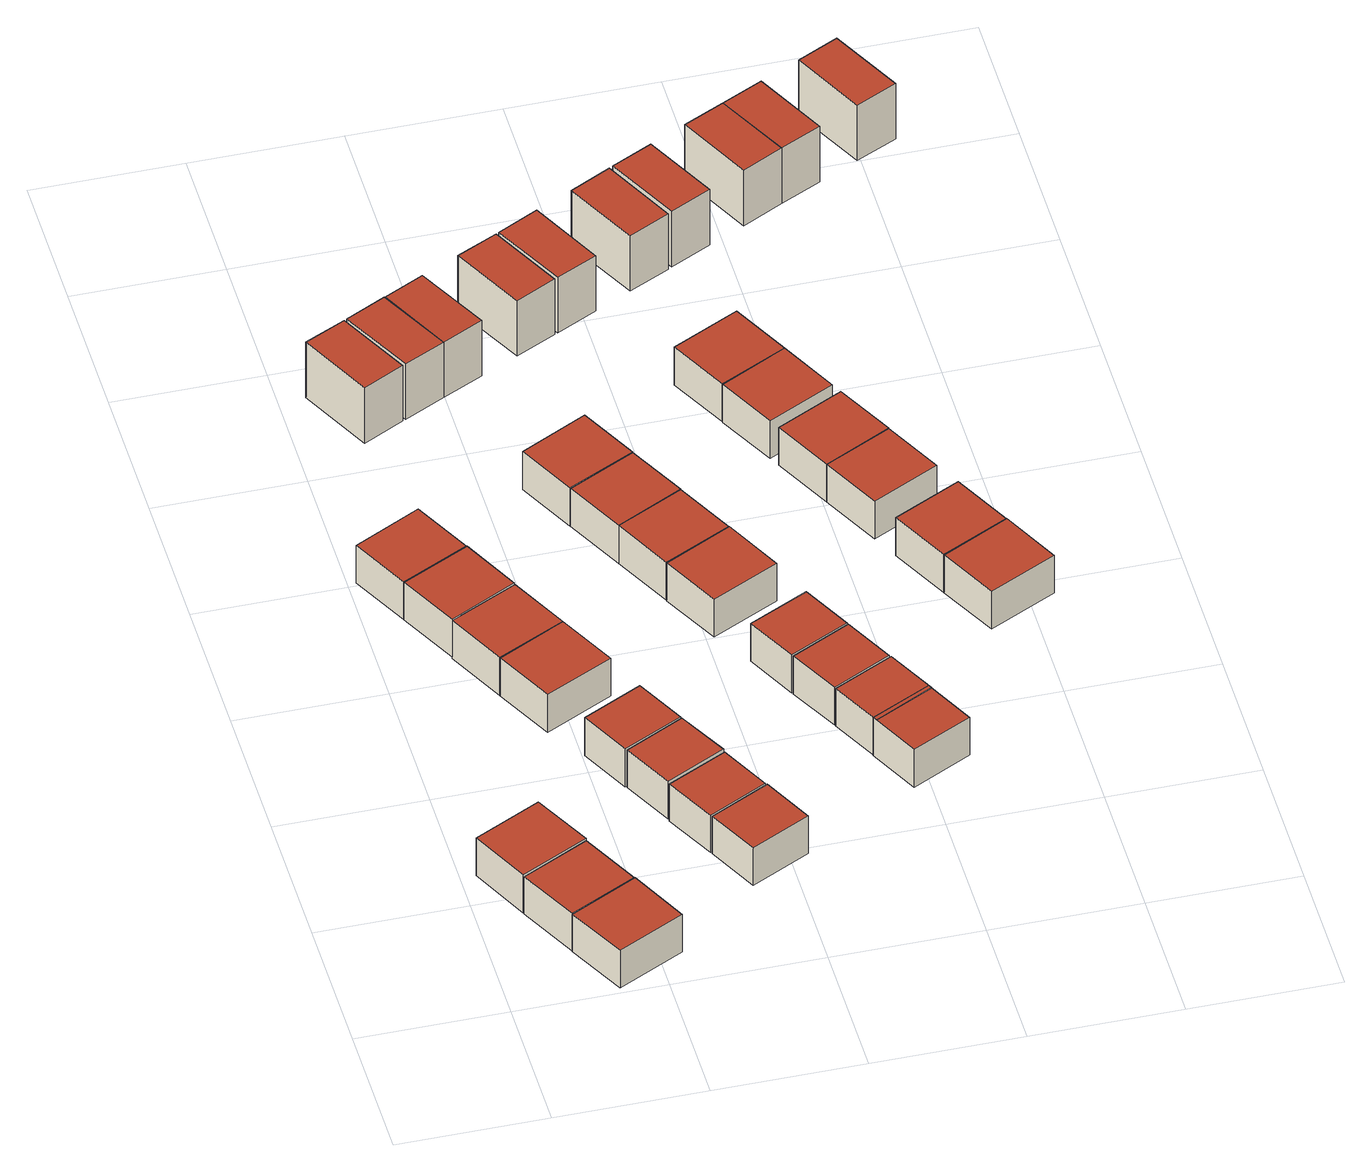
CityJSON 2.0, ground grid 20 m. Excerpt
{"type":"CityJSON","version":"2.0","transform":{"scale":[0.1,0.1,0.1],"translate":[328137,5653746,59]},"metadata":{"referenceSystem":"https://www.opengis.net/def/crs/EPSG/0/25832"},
"CityObjects":{
"building1":{"type":"Building","attributes":{"description":"approximation created using the e3D CityBIT - linear interpolation transfromed using the RWTH e3d City-LDT transfromed using the RWTH e3d City-LDT transfromed using the RWTH e3d City-LDT transfromed using the RWTH e3d City-LDT","name":"42_II","GrossPlannedArea":90.16,"function":"1000","yearOfConstruction":2015,"buildingFunction":1000,"roofType":"1000","storeysAboveGround":2,"storeyHeightsAboveGround":2.5,"storeysBelowGround":0,"measuredHeight":6.15},"geometry":[{"type":"Solid","lod":"2","boundaries":[[[[0,1,2,3]],[[4,5,1,0]],[[6,7,5,4]],[[3,2,7,6]],[[1,5,7,2]],[[0,4,6,3]]]],"semantics":{"surfaces":[{"type":"WallSurface"},{"type":"RoofSurface"},{"type":"GroundSurface"}],"values":[[0,0,0,0,1,2]]}}]},
"building2":{"type":"Building","attributes":{"description":"approximation created using the e3D CityBIT - linear interpolation transfromed using the RWTH e3d City-LDT transfromed using the RWTH e3d City-LDT transfromed using the RWTH e3d City-LDT transfromed using the RWTH e3d City-LDT","name":"43_II","GrossPlannedArea":90.16,"function":"1000","yearOfConstruction":2015,"buildingFunction":1000,"roofType":"1000","storeysAboveGround":2,"storeyHeightsAboveGround":2.5,"storeysBelowGround":0,"measuredHeight":6.15},"geometry":[{"type":"Solid","lod":"2","boundaries":[[[[8,9,10,11]],[[12,13,9,8]],[[14,15,13,12]],[[11,10,15,14]],[[9,13,15,10]],[[8,12,14,11]]]],"semantics":{"surfaces":[{"type":"WallSurface"},{"type":"RoofSurface"},{"type":"GroundSurface"}],"values":[[0,0,0,0,1,2]]}}]},
"building3":{"type":"Building","attributes":{"description":"approximation created using the e3D CityBIT - linear interpolation transfromed using the RWTH e3d City-LDT transfromed using the RWTH e3d City-LDT transfromed using the RWTH e3d City-LDT transfromed using the RWTH e3d City-LDT","name":"44_II","GrossPlannedArea":90.16,"function":"1000","yearOfConstruction":2015,"buildingFunction":1000,"roofType":"1000","storeysAboveGround":2,"storeyHeightsAboveGround":2.5,"storeysBelowGround":0,"measuredHeight":6.15},"geometry":[{"type":"Solid","lod":"2","boundaries":[[[[16,17,18,19]],[[20,21,17,16]],[[22,23,21,20]],[[19,18,23,22]],[[17,21,23,18]],[[16,20,22,19]]]],"semantics":{"surfaces":[{"type":"WallSurface"},{"type":"RoofSurface"},{"type":"GroundSurface"}],"values":[[0,0,0,0,1,2]]}}]},
"building4":{"type":"Building","attributes":{"description":"approximation created using the e3D CityBIT - linear interpolation transfromed using the RWTH e3d City-LDT transfromed using the RWTH e3d City-LDT transfromed using the RWTH e3d City-LDT transfromed using the RWTH e3d City-LDT","name":"45_I","GrossPlannedArea":90.16,"function":"1000","yearOfConstruction":2015,"buildingFunction":1000,"roofType":"1000","storeysAboveGround":2,"storeyHeightsAboveGround":2.5,"storeysBelowGround":0,"measuredHeight":6.15},"geometry":[{"type":"Solid","lod":"2","boundaries":[[[[24,25,26,27]],[[28,29,25,24]],[[30,31,29,28]],[[27,26,31,30]],[[25,29,31,26]],[[24,28,30,27]]]],"semantics":{"surfaces":[{"type":"WallSurface"},{"type":"RoofSurface"},{"type":"GroundSurface"}],"values":[[0,0,0,0,1,2]]}}]},
"building5":{"type":"Building","attributes":{"description":"approximation created using the e3D CityBIT - linear interpolation transfromed using the RWTH e3d City-LDT transfromed using the RWTH e3d City-LDT transfromed using the RWTH e3d City-LDT transfromed using the RWTH e3d City-LDT","name":"46_II","GrossPlannedArea":90.16,"function":"1000","yearOfConstruction":2015,"buildingFunction":1000,"roofType":"1000","storeysAboveGround":2,"storeyHeightsAboveGround":2.5,"storeysBelowGround":0,"measuredHeight":6.15},"geometry":[{"type":"Solid","lod":"2","boundaries":[[[[32,33,34,35]],[[36,37,33,32]],[[38,39,37,36]],[[35,34,39,38]],[[33,37,39,34]],[[32,36,38,35]]]],"semantics":{"surfaces":[{"type":"WallSurface"},{"type":"RoofSurface"},{"type":"GroundSurface"}],"values":[[0,0,0,0,1,2]]}}]},
"building6":{"type":"Building","attributes":{"description":"approximation created using the e3D CityBIT - linear interpolation transfromed using the RWTH e3d City-LDT transfromed using the RWTH e3d City-LDT transfromed using the RWTH e3d City-LDT transfromed using the RWTH e3d City-LDT","name":"47_II","GrossPlannedArea":90.16,"function":"1000","yearOfConstruction":2015,"buildingFunction":1000,"roofType":"1000","storeysAboveGround":2,"storeyHeightsAboveGround":2.5,"storeysBelowGround":0,"measuredHeight":6.15},"geometry":[{"type":"Solid","lod":"2","boundaries":[[[[40,41,42,43]],[[44,45,41,40]],[[46,47,45,44]],[[43,42,47,46]],[[41,45,47,42]],[[40,44,46,43]]]],"semantics":{"surfaces":[{"type":"WallSurface"},{"type":"RoofSurface"},{"type":"GroundSurface"}],"values":[[0,0,0,0,1,2]]}}]},
"building7":{"type":"Building","attributes":{"description":"approximation created using the e3D CityBIT - linear interpolation transfromed using the RWTH e3d City-LDT transfromed using the RWTH e3d City-LDT transfromed using the RWTH e3d City-LDT transfromed using the RWTH e3d City-LDT","name":"48_I","GrossPlannedArea":90.16,"function":"1000","yearOfConstruction":2015,"buildingFunction":1000,"roofType":"1000","storeysAboveGround":2,"storeyHeightsAboveGround":2.5,"storeysBelowGround":0,"measuredHeight":6.15},"geometry":[{"type":"Solid","lod":"2","boundaries":[[[[48,49,50,51]],[[52,53,49,48]],[[44,45,53,52]],[[51,50,45,44]],[[49,53,45,50]],[[48,52,44,51]]]],"semantics":{"surfaces":[{"type":"WallSurface"},{"type":"RoofSurface"},{"type":"GroundSurface"}],"values":[[0,0,0,0,1,2]]}}]},
"building8":{"type":"Building","attributes":{"description":"approximation created using the e3D CityBIT - linear interpolation transfromed using the RWTH e3d City-LDT transfromed using the RWTH e3d City-LDT transfromed using the RWTH e3d City-LDT transfromed using the RWTH e3d City-LDT","GrossPlannedArea":68.03,"function":"1000","yearOfConstruction":2015,"buildingFunction":1000,"roofType":"1000","storeysAboveGround":2,"storeyHeightsAboveGround":2.5,"storeysBelowGround":0,"measuredHeight":6.15},"geometry":[{"type":"Solid","lod":"2","boundaries":[[[[54,55,56,57]],[[58,59,55,54]],[[60,61,59,58]],[[57,56,61,60]],[[55,59,61,56]],[[54,58,60,57]]]],"semantics":{"surfaces":[{"type":"WallSurface"},{"type":"RoofSurface"},{"type":"GroundSurface"}],"values":[[0,0,0,0,1,2]]}}]},
"building9":{"type":"Building","attributes":{"description":"approximation created using the e3D CityBIT - linear interpolation transfromed using the RWTH e3d City-LDT transfromed using the RWTH e3d City-LDT transfromed using the RWTH e3d City-LDT transfromed using the RWTH e3d City-LDT","GrossPlannedArea":68.03,"function":"1000","yearOfConstruction":2015,"buildingFunction":1000,"roofType":"1000","storeysAboveGround":2,"storeyHeightsAboveGround":2.5,"storeysBelowGround":0,"measuredHeight":6.15},"geometry":[{"type":"Solid","lod":"2","boundaries":[[[[62,63,64,65]],[[66,67,63,62]],[[68,69,67,66]],[[65,64,69,68]],[[63,67,69,64]],[[62,66,68,65]]]],"semantics":{"surfaces":[{"type":"WallSurface"},{"type":"RoofSurface"},{"type":"GroundSurface"}],"values":[[0,0,0,0,1,2]]}}]},
"building10":{"type":"Building","attributes":{"description":"approximation created using the e3D CityBIT - linear interpolation transfromed using the RWTH e3d City-LDT transfromed using the RWTH e3d City-LDT transfromed using the RWTH e3d City-LDT transfromed using the RWTH e3d City-LDT","GrossPlannedArea":68.04,"function":"1000","yearOfConstruction":2015,"buildingFunction":1000,"roofType":"1000","storeysAboveGround":2,"storeyHeightsAboveGround":2.5,"storeysBelowGround":0,"measuredHeight":6.15},"geometry":[{"type":"Solid","lod":"2","boundaries":[[[[70,71,72,73]],[[74,75,71,70]],[[76,77,75,74]],[[73,72,77,76]],[[71,75,77,72]],[[70,74,76,73]]]],"semantics":{"surfaces":[{"type":"WallSurface"},{"type":"RoofSurface"},{"type":"GroundSurface"}],"values":[[0,0,0,0,1,2]]}}]},
"building11":{"type":"Building","attributes":{"description":"approximation created using the e3D CityBIT - linear interpolation transfromed using the RWTH e3d City-LDT transfromed using the RWTH e3d City-LDT transfromed using the RWTH e3d City-LDT transfromed using the RWTH e3d City-LDT","name":"18_IV","GrossPlannedArea":67.2,"function":"1000","yearOfConstruction":2015,"buildingFunction":1000,"roofType":"1000","storeysAboveGround":3,"storeyHeightsAboveGround":2.5,"storeysBelowGround":0,"measuredHeight":9.05},"geometry":[{"type":"Solid","lod":"2","boundaries":[[[[78,79,80,81]],[[82,83,79,78]],[[84,85,83,82]],[[81,80,85,84]],[[79,83,85,80]],[[78,82,84,81]]]],"semantics":{"surfaces":[{"type":"WallSurface"},{"type":"RoofSurface"},{"type":"GroundSurface"}],"values":[[0,0,0,0,1,2]]}}]},
"building12":{"type":"Building","attributes":{"description":"approximation created using the e3D CityBIT - linear interpolation transfromed using the RWTH e3d City-LDT transfromed using the RWTH e3d City-LDT transfromed using the RWTH e3d City-LDT transfromed using the RWTH e3d City-LDT","GrossPlannedArea":68.03,"function":"1000","yearOfConstruction":2015,"buildingFunction":1000,"roofType":"1000","storeysAboveGround":2,"storeyHeightsAboveGround":2.5,"storeysBelowGround":0,"measuredHeight":6.15},"geometry":[{"type":"Solid","lod":"2","boundaries":[[[[86,87,88,89]],[[90,91,87,86]],[[92,93,91,90]],[[89,88,93,92]],[[87,91,93,88]],[[86,90,92,89]]]],"semantics":{"surfaces":[{"type":"WallSurface"},{"type":"RoofSurface"},{"type":"GroundSurface"}],"values":[[0,0,0,0,1,2]]}}]},
"building13":{"type":"Building","attributes":{"description":"approximation created using the e3D CityBIT - linear interpolation transfromed using the RWTH e3d City-LDT transfromed using the RWTH e3d City-LDT transfromed using the RWTH e3d City-LDT transfromed using the RWTH e3d City-LDT","name":"19_IV","GrossPlannedArea":67.2,"function":"1000","yearOfConstruction":2015,"buildingFunction":1000,"roofType":"1000","storeysAboveGround":3,"storeyHeightsAboveGround":2.5,"storeysBelowGround":0,"measuredHeight":9.05},"geometry":[{"type":"Solid","lod":"2","boundaries":[[[[94,95,96,97]],[[98,99,95,94]],[[100,101,99,98]],[[97,96,101,100]],[[95,99,101,96]],[[94,98,100,97]]]],"semantics":{"surfaces":[{"type":"WallSurface"},{"type":"RoofSurface"},{"type":"GroundSurface"}],"values":[[0,0,0,0,1,2]]}}]},
"building14":{"type":"Building","attributes":{"description":"approximation created using the e3D CityBIT - linear interpolation transfromed using the RWTH e3d City-LDT transfromed using the RWTH e3d City-LDT transfromed using the RWTH e3d City-LDT transfromed using the RWTH e3d City-LDT","name":"20_IV","GrossPlannedArea":67.2,"function":"1000","yearOfConstruction":2015,"buildingFunction":1000,"roofType":"1000","storeysAboveGround":3,"storeyHeightsAboveGround":2.5,"storeysBelowGround":0,"measuredHeight":9.05},"geometry":[{"type":"Solid","lod":"2","boundaries":[[[[102,103,104,105]],[[100,101,103,102]],[[106,107,101,100]],[[105,104,107,106]],[[103,101,107,104]],[[102,100,106,105]]]],"semantics":{"surfaces":[{"type":"WallSurface"},{"type":"RoofSurface"},{"type":"GroundSurface"}],"values":[[0,0,0,0,1,2]]}}]},
"building15":{"type":"Building","attributes":{"description":"approximation created using the e3D CityBIT - linear interpolation transfromed using the RWTH e3d City-LDT transfromed using the RWTH e3d City-LDT transfromed using the RWTH e3d City-LDT transfromed using the RWTH e3d City-LDT","name":"53_I","GrossPlannedArea":90.16,"function":"1000","yearOfConstruction":2015,"buildingFunction":1000,"roofType":"1000","storeysAboveGround":2,"storeyHeightsAboveGround":2.5,"storeysBelowGround":0,"measuredHeight":6.15},"geometry":[{"type":"Solid","lod":"2","boundaries":[[[[108,109,110,111]],[[112,113,109,108]],[[114,115,113,112]],[[111,110,115,114]],[[109,113,115,110]],[[108,112,114,111]]]],"semantics":{"surfaces":[{"type":"WallSurface"},{"type":"RoofSurface"},{"type":"GroundSurface"}],"values":[[0,0,0,0,1,2]]}}]},
"building16":{"type":"Building","attributes":{"description":"approximation created using the e3D CityBIT - linear interpolation transfromed using the RWTH e3d City-LDT transfromed using the RWTH e3d City-LDT transfromed using the RWTH e3d City-LDT transfromed using the RWTH e3d City-LDT","name":"54_II","GrossPlannedArea":90.16,"function":"1000","yearOfConstruction":2015,"buildingFunction":1000,"roofType":"1000","storeysAboveGround":2,"storeyHeightsAboveGround":2.5,"storeysBelowGround":0,"measuredHeight":6.15},"geometry":[{"type":"Solid","lod":"2","boundaries":[[[[116,117,118,119]],[[120,121,117,116]],[[122,123,121,120]],[[119,118,123,122]],[[117,121,123,118]],[[116,120,122,119]]]],"semantics":{"surfaces":[{"type":"WallSurface"},{"type":"RoofSurface"},{"type":"GroundSurface"}],"values":[[0,0,0,0,1,2]]}}]},
"building17":{"type":"Building","attributes":{"description":"approximation created using the e3D CityBIT - linear interpolation transfromed using the RWTH e3d City-LDT transfromed using the RWTH e3d City-LDT transfromed using the RWTH e3d City-LDT transfromed using the RWTH e3d City-LDT","name":"55_II","GrossPlannedArea":90.16,"function":"1000","yearOfConstruction":2015,"buildingFunction":1000,"roofType":"1000","storeysAboveGround":2,"storeyHeightsAboveGround":2.5,"storeysBelowGround":0,"measuredHeight":6.15},"geometry":[{"type":"Solid","lod":"2","boundaries":[[[[124,125,117,116]],[[126,127,125,124]],[[128,129,127,126]],[[116,117,129,128]],[[125,127,129,117]],[[124,126,128,116]]]],"semantics":{"surfaces":[{"type":"WallSurface"},{"type":"RoofSurface"},{"type":"GroundSurface"}],"values":[[0,0,0,0,1,2]]}}]},
"building18":{"type":"Building","attributes":{"description":"approximation created using the e3D CityBIT - linear interpolation transfromed using the RWTH e3d City-LDT transfromed using the RWTH e3d City-LDT transfromed using the RWTH e3d City-LDT transfromed using the RWTH e3d City-LDT","name":"56_I","GrossPlannedArea":90.16,"function":"1000","yearOfConstruction":2015,"buildingFunction":1000,"roofType":"1000","storeysAboveGround":2,"storeyHeightsAboveGround":2.5,"storeysBelowGround":0,"measuredHeight":6.15},"geometry":[{"type":"Solid","lod":"2","boundaries":[[[[130,131,132,133]],[[134,135,131,130]],[[136,137,135,134]],[[133,132,137,136]],[[131,135,137,132]],[[130,134,136,133]]]],"semantics":{"surfaces":[{"type":"WallSurface"},{"type":"RoofSurface"},{"type":"GroundSurface"}],"values":[[0,0,0,0,1,2]]}}]},
"building19":{"type":"Building","attributes":{"description":"approximation created using the e3D CityBIT - linear interpolation transfromed using the RWTH e3d City-LDT transfromed using the RWTH e3d City-LDT transfromed using the RWTH e3d City-LDT transfromed using the RWTH e3d City-LDT","GrossPlannedArea":68.03,"function":"1000","yearOfConstruction":2015,"buildingFunction":1000,"roofType":"1000","storeysAboveGround":2,"storeyHeightsAboveGround":2.5,"storeysBelowGround":0,"measuredHeight":6.15},"geometry":[{"type":"Solid","lod":"2","boundaries":[[[[138,139,140,141]],[[142,143,139,138]],[[144,145,143,142]],[[141,140,145,144]],[[139,143,145,140]],[[138,142,144,141]]]],"semantics":{"surfaces":[{"type":"WallSurface"},{"type":"RoofSurface"},{"type":"GroundSurface"}],"values":[[0,0,0,0,1,2]]}}]},
"building20":{"type":"Building","attributes":{"description":"approximation created using the e3D CityBIT - linear interpolation transfromed using the RWTH e3d City-LDT transfromed using the RWTH e3d City-LDT transfromed using the RWTH e3d City-LDT transfromed using the RWTH e3d City-LDT","name":"21_IV","GrossPlannedArea":67.2,"function":"1000","yearOfConstruction":2015,"buildingFunction":1000,"roofType":"1000","storeysAboveGround":3,"storeyHeightsAboveGround":2.5,"storeysBelowGround":0,"measuredHeight":9.05},"geometry":[{"type":"Solid","lod":"2","boundaries":[[[[146,147,148,149]],[[150,151,147,146]],[[152,153,151,150]],[[149,148,153,152]],[[147,151,153,148]],[[146,150,152,149]]]],"semantics":{"surfaces":[{"type":"WallSurface"},{"type":"RoofSurface"},{"type":"GroundSurface"}],"values":[[0,0,0,0,1,2]]}}]},
"building21":{"type":"Building","attributes":{"description":"approximation created using the e3D CityBIT - linear interpolation transfromed using the RWTH e3d City-LDT transfromed using the RWTH e3d City-LDT transfromed using the RWTH e3d City-LDT transfromed using the RWTH e3d City-LDT","GrossPlannedArea":68.04,"function":"1000","yearOfConstruction":2015,"buildingFunction":1000,"roofType":"1000","storeysAboveGround":2,"storeyHeightsAboveGround":2.5,"storeysBelowGround":0,"measuredHeight":6.15},"geometry":[{"type":"Solid","lod":"2","boundaries":[[[[154,155,156,157]],[[158,159,155,154]],[[160,161,159,158]],[[157,156,161,160]],[[155,159,161,156]],[[154,158,160,157]]]],"semantics":{"surfaces":[{"type":"WallSurface"},{"type":"RoofSurface"},{"type":"GroundSurface"}],"values":[[0,0,0,0,1,2]]}}]},
"building22":{"type":"Building","attributes":{"description":"approximation created using the e3D CityBIT - linear interpolation transfromed using the RWTH e3d City-LDT transfromed using the RWTH e3d City-LDT transfromed using the RWTH e3d City-LDT transfromed using the RWTH e3d City-LDT","GrossPlannedArea":68.03,"function":"1000","yearOfConstruction":2015,"buildingFunction":1000,"roofType":"1000","storeysAboveGround":2,"storeyHeightsAboveGround":2.5,"storeysBelowGround":0,"measuredHeight":6.15},"geometry":[{"type":"Solid","lod":"2","boundaries":[[[[162,163,164,165]],[[166,167,163,162]],[[168,169,167,166]],[[165,164,169,168]],[[163,167,169,164]],[[162,166,168,165]]]],"semantics":{"surfaces":[{"type":"WallSurface"},{"type":"RoofSurface"},{"type":"GroundSurface"}],"values":[[0,0,0,0,1,2]]}}]},
"building23":{"type":"Building","attributes":{"description":"approximation created using the e3D CityBIT - linear interpolation transfromed using the RWTH e3d City-LDT transfromed using the RWTH e3d City-LDT transfromed using the RWTH e3d City-LDT transfromed using the RWTH e3d City-LDT","GrossPlannedArea":68.03,"function":"1000","yearOfConstruction":2015,"buildingFunction":1000,"roofType":"1000","storeysAboveGround":2,"storeyHeightsAboveGround":2.5,"storeysBelowGround":0,"measuredHeight":6.15},"geometry":[{"type":"Solid","lod":"2","boundaries":[[[[170,171,172,173]],[[174,175,171,170]],[[176,177,175,174]],[[173,172,177,176]],[[171,175,177,172]],[[170,174,176,173]]]],"semantics":{"surfaces":[{"type":"WallSurface"},{"type":"RoofSurface"},{"type":"GroundSurface"}],"values":[[0,0,0,0,1,2]]}}]},
"building24":{"type":"Building","attributes":{"description":"approximation created using the e3D CityBIT - linear interpolation transfromed using the RWTH e3d City-LDT transfromed using the RWTH e3d City-LDT transfromed using the RWTH e3d City-LDT transfromed using the RWTH e3d City-LDT","name":"22_IV","GrossPlannedArea":67.2,"function":"1000","yearOfConstruction":2015,"buildingFunction":1000,"roofType":"1000","storeysAboveGround":3,"storeyHeightsAboveGround":2.5,"storeysBelowGround":0,"measuredHeight":9.05},"geometry":[{"type":"Solid","lod":"2","boundaries":[[[[178,179,180,181]],[[182,183,179,178]],[[184,185,183,182]],[[181,180,185,184]],[[179,183,185,180]],[[178,182,184,181]]]],"semantics":{"surfaces":[{"type":"WallSurface"},{"type":"RoofSurface"},{"type":"GroundSurface"}],"values":[[0,0,0,0,1,2]]}}]},
"building25":{"type":"Building","attributes":{"description":"approximation created using the e3D CityBIT - linear interpolation transfromed using the RWTH e3d City-LDT transfromed using the RWTH e3d City-LDT transfromed using the RWTH e3d City-LDT transfromed using the RWTH e3d City-LDT","name":"61_I","GrossPlannedArea":90.16,"function":"1000","yearOfConstruction":2015,"buildingFunction":1000,"roofType":"1000","storeysAboveGround":2,"storeyHeightsAboveGround":2.5,"storeysBelowGround":0,"measuredHeight":6.15},"geometry":[{"type":"Solid","lod":"2","boundaries":[[[[186,187,188,189]],[[190,191,187,186]],[[192,193,191,190]],[[189,188,193,192]],[[187,191,193,188]],[[186,190,192,189]]]],"semantics":{"surfaces":[{"type":"WallSurface"},{"type":"RoofSurface"},{"type":"GroundSurface"}],"values":[[0,0,0,0,1,2]]}}]},
"building26":{"type":"Building","attributes":{"description":"approximation created using the e3D CityBIT - linear interpolation transfromed using the RWTH e3d City-LDT transfromed using the RWTH e3d City-LDT transfromed using the RWTH e3d City-LDT transfromed using the RWTH e3d City-LDT","name":"23_IV","GrossPlannedArea":67.2,"function":"1000","yearOfConstruction":2015,"buildingFunction":1000,"roofType":"1000","storeysAboveGround":3,"storeyHeightsAboveGround":2.5,"storeysBelowGround":0,"measuredHeight":9.05},"geometry":[{"type":"Solid","lod":"2","boundaries":[[[[194,195,196,197]],[[198,199,195,194]],[[200,201,199,198]],[[197,196,201,200]],[[195,199,201,196]],[[194,198,200,197]]]],"semantics":{"surfaces":[{"type":"WallSurface"},{"type":"RoofSurface"},{"type":"GroundSurface"}],"values":[[0,0,0,0,1,2]]}}]},
"building27":{"type":"Building","attributes":{"description":"approximation created using the e3D CityBIT - linear interpolation transfromed using the RWTH e3d City-LDT transfromed using the RWTH e3d City-LDT transfromed using the RWTH e3d City-LDT transfromed using the RWTH e3d City-LDT","name":"62_I","GrossPlannedArea":90.16,"function":"1000","yearOfConstruction":2015,"buildingFunction":1000,"roofType":"1000","storeysAboveGround":2,"storeyHeightsAboveGround":2.5,"storeysBelowGround":0,"measuredHeight":6.15},"geometry":[{"type":"Solid","lod":"2","boundaries":[[[[202,203,204,205]],[[206,207,203,202]],[[190,191,207,206]],[[205,204,191,190]],[[203,207,191,204]],[[202,206,190,205]]]],"semantics":{"surfaces":[{"type":"WallSurface"},{"type":"RoofSurface"},{"type":"GroundSurface"}],"values":[[0,0,0,0,1,2]]}}]},
"building28":{"type":"Building","attributes":{"description":"approximation created using the e3D CityBIT - linear interpolation transfromed using the RWTH e3d City-LDT transfromed using the RWTH e3d City-LDT transfromed using the RWTH e3d City-LDT transfromed using the RWTH e3d City-LDT","name":"63_I","GrossPlannedArea":90.16,"function":"1000","yearOfConstruction":2015,"buildingFunction":1000,"roofType":"1000","storeysAboveGround":2,"storeyHeightsAboveGround":2.5,"storeysBelowGround":0,"measuredHeight":6.15},"geometry":[{"type":"Solid","lod":"2","boundaries":[[[[208,209,210,211]],[[212,213,209,208]],[[214,215,213,212]],[[211,210,215,214]],[[209,213,215,210]],[[208,212,214,211]]]],"semantics":{"surfaces":[{"type":"WallSurface"},{"type":"RoofSurface"},{"type":"GroundSurface"}],"values":[[0,0,0,0,1,2]]}}]},
"building29":{"type":"Building","attributes":{"description":"approximation created using the e3D CityBIT - linear interpolation transfromed using the RWTH e3d City-LDT transfromed using the RWTH e3d City-LDT transfromed using the RWTH e3d City-LDT transfromed using the RWTH e3d City-LDT","name":"64_I","GrossPlannedArea":90.16,"function":"1000","yearOfConstruction":2015,"buildingFunction":1000,"roofType":"1000","storeysAboveGround":2,"storeyHeightsAboveGround":2.5,"storeysBelowGround":0,"measuredHeight":6.15},"geometry":[{"type":"Solid","lod":"2","boundaries":[[[[216,217,209,208]],[[218,219,217,216]],[[220,221,219,218]],[[208,209,221,220]],[[217,219,221,209]],[[216,218,220,208]]]],"semantics":{"surfaces":[{"type":"WallSurface"},{"type":"RoofSurface"},{"type":"GroundSurface"}],"values":[[0,0,0,0,1,2]]}}]},
"building30":{"type":"Building","attributes":{"description":"approximation created using the e3D CityBIT - linear interpolation transfromed using the RWTH e3d City-LDT transfromed using the RWTH e3d City-LDT transfromed using the RWTH e3d City-LDT transfromed using the RWTH e3d City-LDT","name":"65_I","GrossPlannedArea":90.16,"function":"1000","yearOfConstruction":2015,"buildingFunction":1000,"roofType":"1000","storeysAboveGround":2,"storeyHeightsAboveGround":2.5,"storeysBelowGround":0,"measuredHeight":6.15},"geometry":[{"type":"Solid","lod":"2","boundaries":[[[[222,223,224,225]],[[226,227,223,222]],[[228,229,227,226]],[[225,224,229,228]],[[223,227,229,224]],[[222,226,228,225]]]],"semantics":{"surfaces":[{"type":"WallSurface"},{"type":"RoofSurface"},{"type":"GroundSurface"}],"values":[[0,0,0,0,1,2]]}}]},
"building31":{"type":"Building","attributes":{"description":"approximation created using the e3D CityBIT - linear interpolation transfromed using the RWTH e3d City-LDT transfromed using the RWTH e3d City-LDT transfromed using the RWTH e3d City-LDT transfromed using the RWTH e3d City-LDT","name":"24_IV","GrossPlannedArea":67.21,"function":"1000","yearOfConstruction":2015,"buildingFunction":1000,"roofType":"1000","storeysAboveGround":3,"storeyHeightsAboveGround":2.5,"storeysBelowGround":0,"measuredHeight":9.05},"geometry":[{"type":"Solid","lod":"2","boundaries":[[[[230,231,232,233]],[[234,235,231,230]],[[236,237,235,234]],[[233,232,237,236]],[[231,235,237,232]],[[230,234,236,233]]]],"semantics":{"surfaces":[{"type":"WallSurface"},{"type":"RoofSurface"},{"type":"GroundSurface"}],"values":[[0,0,0,0,1,2]]}}]},
"building32":{"type":"Building","attributes":{"description":"approximation created using the e3D CityBIT - linear interpolation transfromed using the RWTH e3d City-LDT transfromed using the RWTH e3d City-LDT transfromed using the RWTH e3d City-LDT transfromed using the RWTH e3d City-LDT","name":"66_I","GrossPlannedArea":90.16,"function":"1000","yearOfConstruction":2015,"buildingFunction":1000,"roofType":"1000","storeysAboveGround":2,"storeyHeightsAboveGround":2.5,"storeysBelowGround":0,"measuredHeight":6.15},"geometry":[{"type":"Solid","lod":"2","boundaries":[[[[238,239,240,241]],[[242,243,239,238]],[[244,245,243,242]],[[241,240,245,244]],[[239,243,245,240]],[[238,242,244,241]]]],"semantics":{"surfaces":[{"type":"WallSurface"},{"type":"RoofSurface"},{"type":"GroundSurface"}],"values":[[0,0,0,0,1,2]]}}]},
"building33":{"type":"Building","attributes":{"description":"approximation created using the e3D CityBIT - linear interpolation transfromed using the RWTH e3d City-LDT transfromed using the RWTH e3d City-LDT transfromed using the RWTH e3d City-LDT transfromed using the RWTH e3d City-LDT","name":"25_IV","GrossPlannedArea":67.2,"function":"1000","yearOfConstruction":2015,"buildingFunction":1000,"roofType":"1000","storeysAboveGround":3,"storeyHeightsAboveGround":2.5,"storeysBelowGround":0,"measuredHeight":9.05},"geometry":[{"type":"Solid","lod":"2","boundaries":[[[[246,247,248,249]],[[250,251,247,246]],[[252,253,251,250]],[[249,248,253,252]],[[247,251,253,248]],[[246,250,252,249]]]],"semantics":{"surfaces":[{"type":"WallSurface"},{"type":"RoofSurface"},{"type":"GroundSurface"}],"values":[[0,0,0,0,1,2]]}}]},
"building34":{"type":"Building","attributes":{"description":"approximation created using the e3D CityBIT - linear interpolation transfromed using the RWTH e3d City-LDT transfromed using the RWTH e3d City-LDT transfromed using the RWTH e3d City-LDT transfromed using the RWTH e3d City-LDT","name":"26_IV","GrossPlannedArea":67.2,"function":"1000","yearOfConstruction":2015,"buildingFunction":1000,"roofType":"1000","storeysAboveGround":3,"storeyHeightsAboveGround":2.5,"storeysBelowGround":0,"measuredHeight":9.05},"geometry":[{"type":"Solid","lod":"2","boundaries":[[[[249,248,254,255]],[[252,253,248,249]],[[256,257,253,252]],[[255,254,257,256]],[[248,253,257,254]],[[249,252,256,255]]]],"semantics":{"surfaces":[{"type":"WallSurface"},{"type":"RoofSurface"},{"type":"GroundSurface"}],"values":[[0,0,0,0,1,2]]}}]},
"building35":{"type":"Building","attributes":{"description":"approximation created using the e3D CityBIT - linear interpolation transfromed using the RWTH e3d City-LDT transfromed using the RWTH e3d City-LDT transfromed using the RWTH e3d City-LDT transfromed using the RWTH e3d City-LDT","name":"27_IV","GrossPlannedArea":67.21,"function":"1000","yearOfConstruction":2015,"buildingFunction":1000,"roofType":"1000","storeysAboveGround":3,"storeyHeightsAboveGround":2.5,"storeysBelowGround":0,"measuredHeight":9.05},"geometry":[{"type":"Solid","lod":"2","boundaries":[[[[258,259,260,261]],[[262,263,259,258]],[[264,265,263,262]],[[261,260,265,264]],[[259,263,265,260]],[[258,262,264,261]]]],"semantics":{"surfaces":[{"type":"WallSurface"},{"type":"RoofSurface"},{"type":"GroundSurface"}],"values":[[0,0,0,0,1,2]]}}]}
},
"vertices":[
[58,166,13],[58,166,75],[19,246,75],[19,246,13],[149,212,13],[149,212,75],[109,291,13],[109,291,75],
[99,86,11],[99,86,72],[59,166,72],[59,166,11],[189,131,11],[189,131,72],[149,211,11],[149,211,72],
[139,6,11],[139,6,72],[99,85,72],[99,85,11],[229,51,11],[229,51,72],[190,131,11],[190,131,72],
[49,719,15],[49,719,77],[9,798,77],[9,798,15],[139,764,15],[139,764,77],[99,844,15],[99,844,77],
[89,638,15],[89,638,77],[49,718,77],[49,718,15],[179,684,15],[179,684,77],[140,763,15],[140,763,77],
[129,558,13],[129,558,75],[89,638,75],[89,638,13],[220,603,13],[220,603,75],[180,683,13],[180,683,75],
[169,478,13],[169,478,75],[129,557,75],[129,557,13],[260,523,13],[260,523,75],
[236,358,13],[236,358,75],[202,426,75],[202,426,13],[316,398,13],[316,398,75],[282,466,13],[282,466,75],
[272,288,13],[272,288,75],[238,356,75],[238,356,13],[352,328,13],[352,328,75],[317,396,13],[317,396,75],
[308,218,11],[308,218,72],[273,286,72],[273,286,11],[387,258,11],[387,258,72],[353,326,11],[353,326,72],
[35,1146,11],[35,1146,102],[90,1173,102],[90,1173,11],[84,1047,11],[84,1047,102],[139,1075,11],[139,1075,102],
[343,147,11],[343,147,72],[309,216,72],[309,216,11],[423,187,11],[423,187,72],[389,256,11],[389,256,72],
[94,1175,11],[94,1175,102],[148,1202,102],[148,1202,11],[143,1077,11],[143,1077,102],[198,1104,11],[198,1104,102],
[149,1202,11],[149,1202,102],[203,1229,102],[203,1229,11],[253,1131,11],[253,1131,102],
[289,840,10],[289,840,72],[250,919,72],[250,919,10],[380,885,10],[380,885,72],[340,965,10],[340,965,72],
[330,759,10],[330,759,72],[290,839,72],[290,839,10],[420,805,10],[420,805,72],[380,884,10],[380,884,72],
[370,679,10],[370,679,72],[460,724,10],[460,724,72],[420,804,10],[420,804,72],
[410,599,10],[410,599,72],[370,678,72],[370,678,10],[500,644,10],[500,644,72],[461,724,10],[461,724,72],
[477,479,8],[477,479,70],[443,548,70],[443,548,8],[557,519,8],[557,519,70],[523,587,8],[523,587,70],
[254,1253,11],[254,1253,102],[309,1280,102],[309,1280,11],[304,1155,11],[304,1155,102],[358,1182,11],[358,1182,102],
[513,409,8],[513,409,70],[478,477,70],[478,477,8],[592,449,8],[592,449,70],[558,517,8],[558,517,70],
[548,339,8],[548,339,70],[514,407,70],[514,407,8],[628,379,8],[628,379,70],[594,447,8],[594,447,70],
[579,275,8],[579,275,70],[545,344,70],[545,344,8],[659,315,8],[659,315,70],[625,384,8],[625,384,70],
[313,1282,11],[313,1282,102],[368,1310,102],[368,1310,11],[362,1184,11],[362,1184,102],[417,1211,11],[417,1211,102],
[517,978,10],[517,978,72],[477,1058,72],[477,1058,10],[607,1023,10],[607,1023,72],[567,1103,10],[567,1103,72],
[418,1334,11],[418,1334,102],[473,1362,102],[473,1362,11],[467,1236,11],[467,1236,102],[522,1263,11],[522,1263,102],
[557,898,10],[557,898,72],[517,977,72],[517,977,10],[647,943,10],[647,943,72],
[604,804,10],[604,804,72],[564,884,72],[564,884,10],[694,850,10],[694,850,72],[654,929,10],[654,929,72],
[644,724,10],[644,724,72],[734,769,10],[734,769,72],[694,849,10],[694,849,72],
[702,609,10],[702,609,72],[662,689,72],[662,689,10],[792,654,10],[792,654,72],[752,734,10],[752,734,72],
[478,1365,11],[478,1365,102],[533,1392,102],[533,1392,11],[527,1266,11],[527,1266,102],[582,1294,11],[582,1294,102],
[742,529,10],[742,529,72],[702,608,72],[702,608,10],[832,574,10],[832,574,72],[793,654,10],[793,654,72],
[582,1416,11],[582,1416,102],[637,1443,102],[637,1443,11],[631,1317,11],[631,1317,102],[686,1345,11],[686,1345,102],
[692,1470,102],[692,1470,11],[741,1372,11],[741,1372,102],
[746,1496,11],[746,1496,102],[801,1523,102],[801,1523,11],[795,1398,11],[795,1398,102],[850,1425,11],[850,1425,102]
]}
